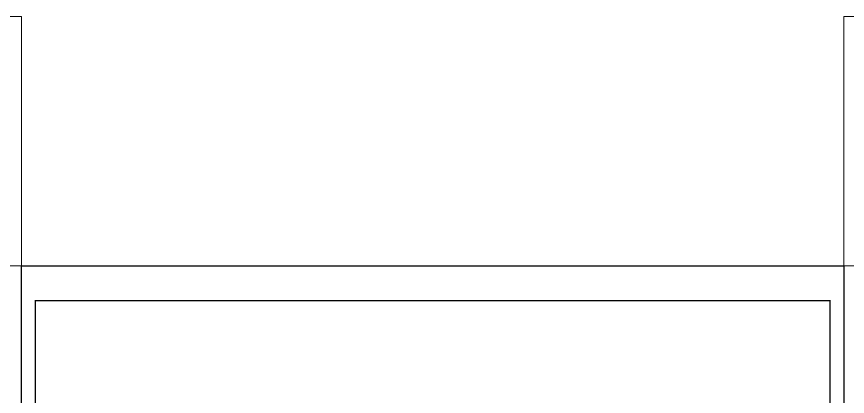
# Model space of a CAD drawing. Extents: x -668857 to 185752, y -270966 to 286822.
# Drawn here: x 36764 to 51766, y 141939 to 148793 of the extents above; entities that cross this region are included whole.
import ezdxf

# ---------------------------------------------------------------- set-up
doc = ezdxf.new("R2010")
doc.units = 0
doc.header["$LTSCALE"] = 1000
doc.layers.get('0').update_dxf_attribs({"linetype": 'CONTINUOUS'})
doc.layers.add('yichutu', color=7, linetype='CONTINUOUS', true_color=0xffffff)
doc.layers.add('图框', color=9, linetype='CONTINUOUS', lineweight=18)

# ---------------------------------------------------------------- blocks, each defined once
blk = doc.blocks.new('GFDDDDRG')
at = {"layer": '图框'}
blk.add_lwpolyline([(923310, -107437), (923310, -159999), (893610, -159999), (893610, -107437)], close=True, dxfattribs=at)
blk.add_lwpolyline([(923310, -107437), (923310, -159999), (893610, -159999), (893610, -107437)], close=True, dxfattribs=at)
at = {"layer": '图框', "const_width": 50}
blk.add_lwpolyline([(894110, -159499), (922810, -159499), (922810, -108687), (894110, -108687)], close=True, dxfattribs=at)
blk = doc.blocks.new('yct-1051-594-26275-14850-25-1002.0')
at = {"layer": 'yichutu', "color": 7, "true_color": 0xffffff}
blk.add_lwpolyline([(0, 0), (0, 14850), (26275, 14850), (26275, 0)], close=True, dxfattribs=at)

msp = doc.modelspace()

# ---------------------------------------------------------------- linework, layer by layer
at = {"layer": '图框', "color": 2}
for points in [[(36851.45, 144292.59), (29101.45, 144292.59), (29101.45, 148792.59), (36851.45, 148792.59)], [(59451.45, 144292.59), (51701.45, 144292.59), (51701.45, 148792.59), (59451.45, 148792.59)]]:
    msp.add_lwpolyline(points, close=True, dxfattribs=at)

# ---------------------------------------------------------------- block references
at = {"xscale": 0.5, "yscale": 0.5, "zscale": 0.5}
msp.add_blockref('GFDDDDRG', (-409953.44, 198011.07), dxfattribs=at)
at = {"layer": 'yichutu', "rotation": 270}
msp.add_blockref('yct-1051-594-26275-14850-25-1002.0', (36851.45, 144292.59), dxfattribs=at)

doc.saveas('drawing.dxf')
